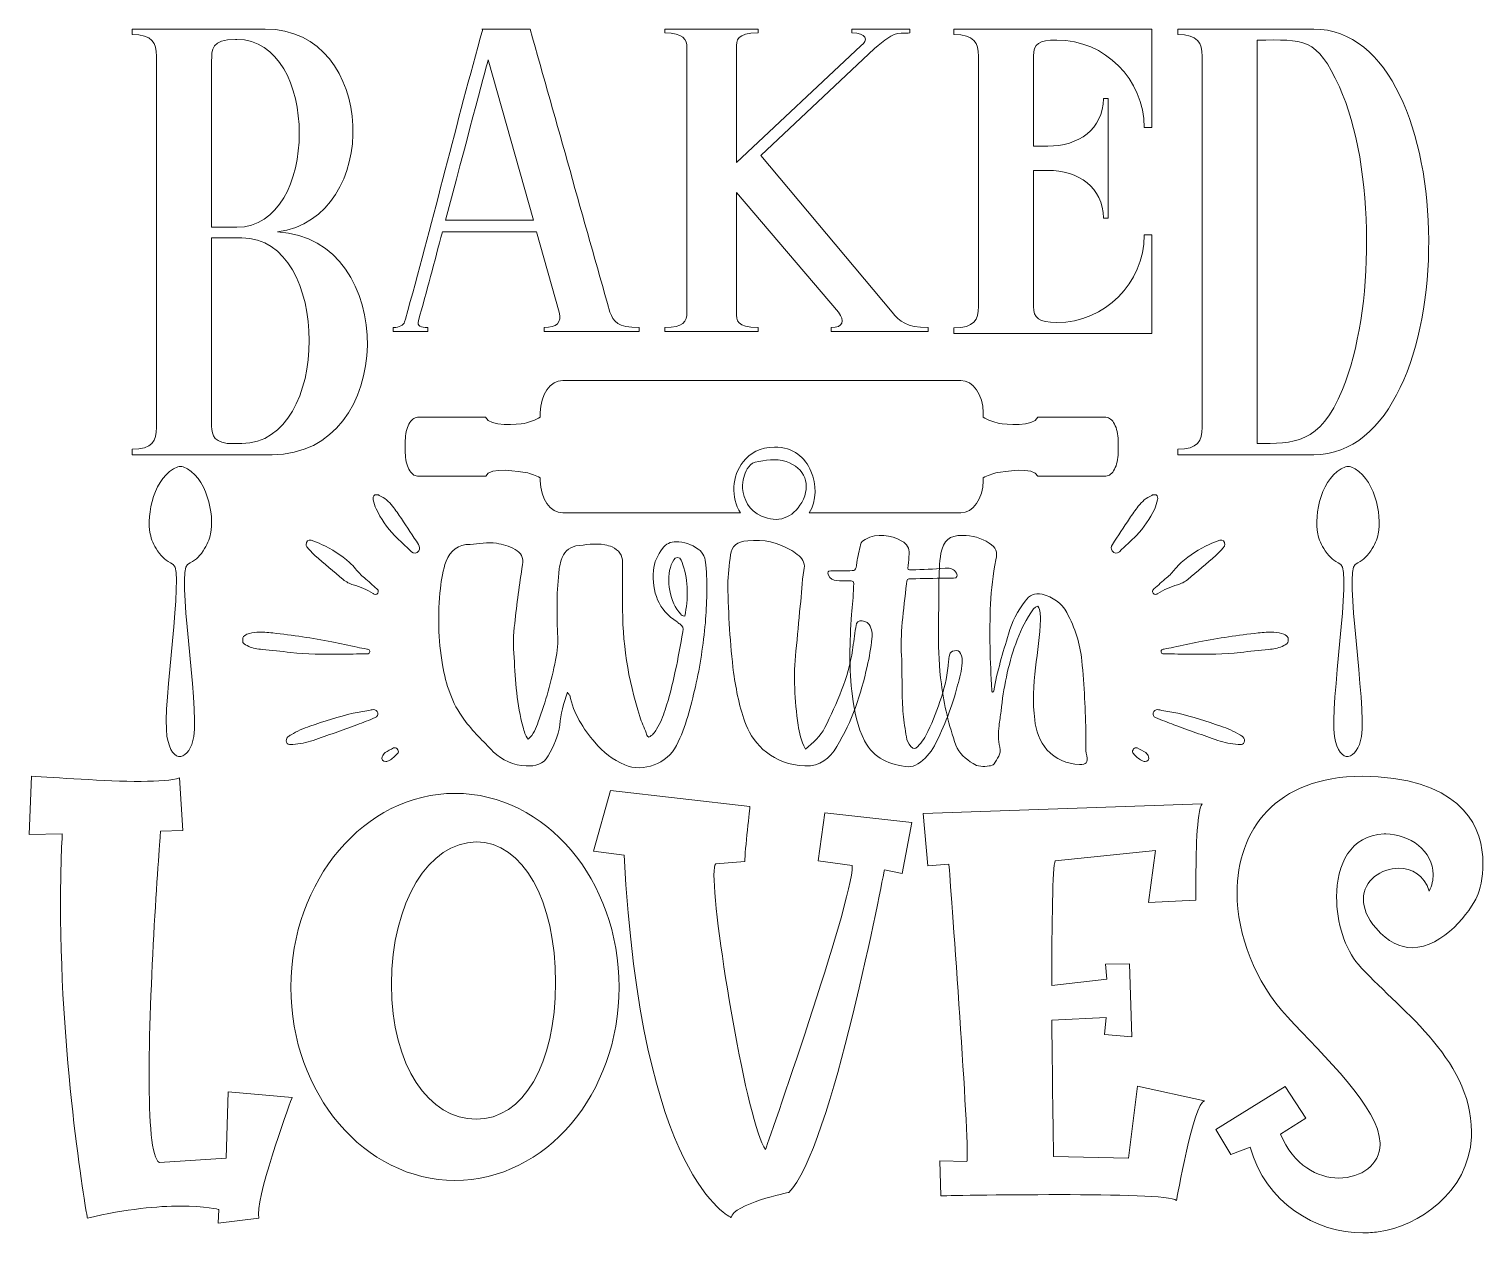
# Model space of a CAD drawing. Header units: inches. Extents: x 94 to 986, y -909 to -171.
import ezdxf

# ---------------------------------------------------------------- set-up
doc = ezdxf.new("R2010")
doc.units = ezdxf.units.IN
doc.header["$MEASUREMENT"] = 0
doc.layers.add('Layer 1', color=7, linetype='Continuous')

# ---------------------------------------------------------------- blocks, each defined once
blk = doc.blocks.new('block 3')
at = {"layer": 'Layer 1', "lineweight": 0}
for points, knots in [([(531.76, -452.51), (531.76, -447.37), (532.72, -443.84), (534.65, -440.63), (535.93, -438.7), (537.22, -437.1), (539.46, -436.46), (545.56, -435.49), (551.99, -433.89), (558.41, -436.13), (569.97, -439.99), (574.15, -450.26), (568.04, -461.18), (562.58, -470.82), (553.27, -474.03), (543.32, -469.53), (535.61, -466), (532.4, -459.26), (531.76, -452.51)], [0, 0, 0, 0, 1, 1, 1, 2, 2, 2, 3, 3, 3, 4, 4, 4, 5, 5, 5, 6, 6, 6, 6]), ([(630.24, -590.92), (630.74, -595.65), (631.49, -600.38), (632.23, -604.86), (632.48, -607.1), (633.48, -609.09), (634.97, -610.83), (636.71, -612.58), (637.46, -612.58), (639.2, -610.83), (641.69, -608.09), (643.93, -605.11), (645.43, -601.62), (651.65, -587.93), (656.88, -573.74), (658.12, -558.55), (658.12, -557.31), (658.37, -556.06), (658.62, -554.82), (658.87, -553.08), (659.86, -552.33), (661.61, -552.08), (663.35, -551.83), (664.6, -551.83), (665.34, -553.82), (666.34, -555.82), (666.59, -557.56), (666.34, -559.55), (666.09, -564.28), (664.85, -568.76), (663.6, -573.24), (660.36, -586.19), (655.38, -598.39), (649.41, -610.33), (646.92, -615.07), (643.43, -618.55), (639.2, -621.54), (637.46, -622.78), (635.47, -623.28), (633.48, -623.28), (622.03, -622.28), (612.32, -618.3), (606.59, -607.35), (602.11, -598.63), (600.37, -589.42), (599.12, -579.96), (596.88, -563.28), (597.38, -546.6), (598.63, -529.92), (599.12, -524.2), (599.62, -518.72), (599.87, -513), (600.12, -509.26), (599.87, -509.26), (596.38, -509.26), (594.14, -509.26), (591.65, -509.26), (589.41, -509.01), (587.17, -509.01), (585.43, -507.77), (584.43, -505.78), (583.69, -504.03), (583.94, -503.04), (585.93, -503.04), (589.16, -503.04), (592.4, -503.04), (595.64, -503.04), (601.36, -503.04), (601.11, -503.29), (601.86, -498.06), (602.36, -494.32), (603.35, -490.59), (604.1, -487.11), (604.6, -485.36), (605.35, -484.62), (606.84, -483.87), (614.81, -479.64), (622.27, -481.13), (629.49, -484.87), (632.48, -486.61), (634.22, -489.1), (633.97, -492.83), (633.73, -495.07), (633.48, -497.56), (633.23, -499.8), (632.98, -502.54), (632.98, -502.54), (635.47, -502.54), (642.19, -502.29), (648.91, -502.04), (655.88, -501.54), (659.62, -501.29), (661.61, -502.04), (662.85, -504.53), (663.85, -506.27), (663.35, -507.52), (661.11, -507.52), (659.62, -507.77), (657.88, -507.52), (656.13, -507.52), (649.41, -507.77), (642.44, -507.77), (635.47, -508.02), (632.48, -508.02), (632.48, -508.26), (632.23, -511), (630.49, -527.19), (628.25, -543.12), (629.24, -554.82), (629.74, -570), (629.24, -580.46), (630.24, -590.92)], [0, 0, 0, 0, 1, 1, 1, 2, 2, 2, 3, 3, 3, 4, 4, 4, 5, 5, 5, 6, 6, 6, 7, 7, 7, 8, 8, 8, 9, 9, 9, 10, 10, 10, 11, 11, 11, 12, 12, 12, 13, 13, 13, 14, 14, 14, 15, 15, 15, 16, 16, 16, 17, 17, 17, 18, 18, 18, 19, 19, 19, 20, 20, 20, 21, 21, 21, 22, 22, 22, 23, 23, 23, 24, 24, 24, 25, 25, 25, 26, 26, 26, 27, 27, 27, 28, 28, 28, 29, 29, 29, 30, 30, 30, 31, 31, 31, 32, 32, 32, 33, 33, 33, 34, 34, 34, 35, 35, 35, 36, 36, 36, 37, 37, 37, 37]), ([(419.68, -597.66), (418.72, -604.41), (415.83, -610.51), (412.62, -616.61), (409.73, -621.75), (404.59, -623.03), (399.13, -622.71), (391.43, -622.39), (384.36, -619.5), (378.9, -614.04), (372.8, -607.62), (366.38, -601.51), (360.92, -594.13), (353.53, -584.17), (350, -572.93), (347.75, -560.73), (345.18, -545.32), (344.86, -529.58), (346.47, -513.85), (347.11, -508.39), (348.07, -502.61), (350, -497.15), (352.57, -490.73), (357.39, -486.87), (364.77, -486.87), (369.91, -486.55), (375.37, -485.27), (380.83, -486.23), (384.68, -486.87), (388.54, -487.84), (392.39, -490.08), (395.92, -492.01), (397.53, -494.9), (396.89, -499.4), (394.96, -511.28), (393.35, -523.48), (392.07, -535.36), (391.1, -542.11), (391.1, -549.17), (391.75, -556.24), (392.39, -570.69), (393.35, -585.14), (397.21, -598.95), (397.85, -601.51), (398.49, -604.08), (400.42, -606.33), (403.63, -603.44), (405.23, -599.59), (406.52, -595.74), (411.01, -583.21), (414.55, -570.69), (417.12, -557.84), (418.4, -552.38), (418.72, -546.92), (418.4, -541.46), (417.76, -528.3), (417.76, -515.13), (419.36, -501.97), (419.68, -500.04), (420.01, -498.43), (420.65, -496.51), (421.93, -492.01), (424.82, -488.8), (429.64, -487.84), (435.42, -487.19), (441.2, -485.91), (447.3, -487.19), (448.91, -487.51), (450.51, -487.84), (451.8, -488.48), (455.97, -490.41), (458.22, -493.3), (458.22, -498.11), (457.9, -506.14), (458.22, -514.49), (458.22, -522.52), (457.9, -546.6), (461.43, -569.72), (468.82, -592.52), (469.78, -596.06), (471.39, -599.27), (472.67, -602.48), (472.99, -603.44), (472.99, -604.41), (474.28, -605.05), (476.52, -604.08), (477.81, -602.16), (479.09, -600.23), (481.34, -596.38), (482.95, -592.52), (484.23, -588.35), (489.37, -572.93), (492.26, -556.56), (495.15, -540.5), (495.79, -538.25), (495.15, -536.65), (493.22, -535.68), (492.58, -535.36), (491.94, -534.72), (491.62, -534.4), (480.06, -527.01), (476.2, -516.1), (477.17, -502.93), (477.49, -497.79), (479.74, -493.3), (482.63, -489.44), (484.55, -486.55), (487.76, -485.27), (490.97, -485.27), (495.79, -485.27), (500.61, -486.87), (504.46, -489.76), (508, -492.01), (508.96, -495.54), (509.28, -499.4), (510.24, -511.28), (509.92, -523.16), (508.96, -535.04), (507.67, -548.21), (505.75, -561.37), (502.86, -574.22), (499.97, -586.42), (497.08, -598.63), (491.3, -610.18), (485.52, -621.42), (471.07, -626.88), (459.51, -622.07), (452.44, -618.86), (446.02, -614.36), (441.2, -608.26), (434.14, -599.91), (428.03, -590.6), (425.79, -579.36), (425.47, -579.04), (425.14, -578.72), (424.5, -577.43), (421.93, -584.5), (420.33, -590.92), (419.68, -597.66)], [0, 0, 0, 0, 1, 1, 1, 2, 2, 2, 3, 3, 3, 4, 4, 4, 5, 5, 5, 6, 6, 6, 7, 7, 7, 8, 8, 8, 9, 9, 9, 10, 10, 10, 11, 11, 11, 12, 12, 12, 13, 13, 13, 14, 14, 14, 15, 15, 15, 16, 16, 16, 17, 17, 17, 18, 18, 18, 19, 19, 19, 20, 20, 20, 21, 21, 21, 22, 22, 22, 23, 23, 23, 24, 24, 24, 25, 25, 25, 26, 26, 26, 27, 27, 27, 28, 28, 28, 29, 29, 29, 30, 30, 30, 31, 31, 31, 32, 32, 32, 33, 33, 33, 34, 34, 34, 35, 35, 35, 36, 36, 36, 37, 37, 37, 38, 38, 38, 39, 39, 39, 40, 40, 40, 41, 41, 41, 42, 42, 42, 43, 43, 43, 44, 44, 44, 45, 45, 45, 46, 46, 46, 46]), ([(611.07, -544.68), (610.43, -550.46), (609.47, -555.92), (608.18, -561.69), (604.33, -578.72), (598.87, -595.41), (589.56, -610.83), (585.06, -618.21), (579.6, -623.03), (569.97, -622.71), (550.7, -622.07), (538.5, -609.54), (534, -597.66), (529.83, -587.39), (527.9, -576.47), (526.3, -565.55), (524.05, -547.89), (523.09, -529.9), (522.76, -511.92), (522.76, -505.5), (523.73, -499.4), (524.37, -493.3), (525.01, -487.84), (528.22, -485.27), (534.97, -484.63), (544.6, -483.66), (553.59, -485.59), (561.94, -490.73), (563.55, -491.69), (564.83, -492.65), (566.44, -493.94), (569.01, -496.19), (570.29, -499.07), (569.33, -502.93), (567.72, -509.99), (568.36, -517.38), (567.08, -524.77), (566.12, -534.08), (565.47, -543.07), (564.51, -552.38), (562.58, -567.48), (563.87, -582.57), (565.79, -597.66), (566.44, -602.48), (567.72, -607.3), (570.29, -612.43), (575.11, -608.58), (579.6, -604.41), (582.17, -599.27), (589.56, -584.17), (596.62, -568.76), (599.19, -551.74), (599.83, -547.25), (600.48, -542.43), (601.12, -537.93), (601.44, -536.33), (601.44, -534.08), (603.69, -533.76), (605.62, -533.76), (607.86, -534.08), (609.47, -536.01), (611.07, -538.89), (611.72, -541.79), (611.07, -544.68)], [0, 0, 0, 0, 1, 1, 1, 2, 2, 2, 3, 3, 3, 4, 4, 4, 5, 5, 5, 6, 6, 6, 7, 7, 7, 8, 8, 8, 9, 9, 9, 10, 10, 10, 11, 11, 11, 12, 12, 12, 13, 13, 13, 14, 14, 14, 15, 15, 15, 16, 16, 16, 17, 17, 17, 18, 18, 18, 19, 19, 19, 20, 20, 20, 21, 21, 21, 21]), ([(685.76, -576.73), (687.75, -564.78), (691.49, -553.33), (694.72, -541.87), (696.96, -534.4), (700.45, -527.68), (704.93, -521.71), (707.67, -517.97), (710.9, -516.48), (715.38, -517.48), (722.11, -519.22), (727.33, -522.71), (730.57, -528.68), (735.55, -538.14), (738.79, -547.85), (739.78, -558.3), (741.28, -573.49), (742.02, -588.93), (742.27, -604.11), (742.27, -608.34), (741.77, -612.33), (742.77, -616.56), (743.76, -620.54), (742.52, -622.04), (738.29, -621.79), (730.57, -621.54), (723.85, -618.8), (718.37, -612.82), (713.89, -607.6), (711.65, -601.12), (710.9, -594.4), (709.41, -583.7), (710.16, -573.24), (711.4, -562.54), (712.4, -552.58), (714.39, -542.87), (714.39, -532.91), (714.39, -530.17), (714.39, -527.43), (712.89, -524.7), (710.65, -525.44), (709.41, -527.19), (708.41, -528.93), (704.68, -534.9), (701.44, -541.13), (699.2, -547.85), (694.47, -561.29), (691.73, -574.98), (690.24, -589.17), (689.74, -592.16), (689.49, -595.15), (689, -598.14), (688.5, -602.62), (688.5, -606.85), (689.49, -611.33), (690.49, -615.56), (687.75, -618.3), (686.01, -621.54), (685.51, -622.28), (684.02, -622.53), (683.02, -622.78), (679.54, -623.28), (675.8, -623.28), (673.06, -621.29), (668.58, -618.55), (664.35, -615.07), (662.61, -610.09), (658.13, -597.89), (655.39, -585.44), (653.64, -572.5), (650.91, -552.08), (652.15, -531.42), (652.15, -510.75), (652.15, -504.53), (652.4, -498.31), (653.4, -492.33), (654.89, -484.37), (658.62, -481.38), (666.59, -481.38), (672.57, -481.38), (678.04, -482.87), (683.02, -486.11), (687.25, -488.85), (688.25, -491.34), (687, -496.32), (685.26, -505.28), (684.26, -514.49), (683.77, -523.45), (683.02, -541.13), (683.52, -558.55), (684.51, -576.23), (684.51, -576.73), (684.51, -577.22), (685.01, -577.47), (685.76, -577.47), (685.76, -577.22), (685.76, -576.73)], [0, 0, 0, 0, 1, 1, 1, 2, 2, 2, 3, 3, 3, 4, 4, 4, 5, 5, 5, 6, 6, 6, 7, 7, 7, 8, 8, 8, 9, 9, 9, 10, 10, 10, 11, 11, 11, 12, 12, 12, 13, 13, 13, 14, 14, 14, 15, 15, 15, 16, 16, 16, 17, 17, 17, 18, 18, 18, 19, 19, 19, 20, 20, 20, 21, 21, 21, 22, 22, 22, 23, 23, 23, 24, 24, 24, 25, 25, 25, 26, 26, 26, 27, 27, 27, 28, 28, 28, 29, 29, 29, 30, 30, 30, 31, 31, 31, 32, 32, 32, 32]), ([(495.15, -499.4), (494.51, -497.79), (494.19, -494.9), (491.94, -494.9), (489.69, -494.9), (489.05, -497.47), (488.09, -499.4), (484.55, -508.07), (487.12, -522.84), (493.87, -529.58), (494.19, -530.22), (494.83, -530.87), (496.43, -530.87), (498.36, -520.27), (498.68, -509.67), (495.15, -499.4)], [0, 0, 0, 0, 1, 1, 1, 2, 2, 2, 3, 3, 3, 4, 4, 4, 5, 5, 5, 5])]:
    blk.add_open_spline(points, degree=3, knots=knots, dxfattribs=at)
blk = doc.blocks.new('block 5')
at = {"layer": 'Layer 1', "lineweight": 0}
for points, knots in [([(243.42, -431.88), (243.42, -431.88), (157.47, -431.88), (157.47, -431.88), (157.47, -431.88), (157.47, -428.52), (157.47, -428.52), (169.92, -428.52), (172.45, -423.42), (172.45, -415.25), (172.45, -415.25), (172.45, -187.52), (172.45, -187.52), (172.45, -179.35), (169.92, -174.25), (157.47, -174.25), (157.47, -174.25), (157.47, -170.9), (157.47, -170.9), (157.47, -170.9), (239.03, -170.9), (239.03, -170.9), (308.27, -170.9), (310.77, -286.85), (246.55, -295.26), (321.17, -298.88), (320.13, -431.87), (243.42, -431.88)], [0, 0, 0, 0, 1, 1, 1, 2, 2, 2, 3, 3, 3, 4, 4, 4, 5, 5, 5, 6, 6, 6, 7, 7, 7, 8, 8, 8, 9, 9, 9, 9]), ([(206.26, -292.4), (206.26, -292.4), (221.74, -292.4), (221.74, -292.4), (272.74, -292.4), (272.74, -177.22), (221.74, -177.22), (221.74, -177.22), (220.92, -177.22), (220.92, -177.22), (206.06, -177.22), (206.26, -183.41), (206.26, -190.48), (206.26, -190.48), (206.26, -292.4), (206.26, -292.4)], [0, 0, 0, 0, 1, 1, 1, 2, 2, 2, 3, 3, 3, 4, 4, 4, 5, 5, 5, 5]), ([(224.71, -298.85), (224.71, -298.85), (206.26, -298.85), (206.26, -298.85), (206.26, -298.85), (206.26, -412.03), (206.26, -412.03), (206.26, -418.16), (206.11, -423.62), (215.74, -424.97), (215.74, -424.97), (224.7, -424.97), (224.7, -424.97), (279.91, -424.97), (279.91, -298.85), (224.71, -298.85)], [0, 0, 0, 0, 1, 1, 1, 2, 2, 2, 3, 3, 3, 4, 4, 4, 5, 5, 5, 5])]:
    blk.add_open_spline(points, degree=3, knots=knots, dxfattribs=at)
blk = doc.blocks.new('block 6')
at = {"layer": 'Layer 1', "lineweight": 0}
for points, knots in [([(419.4, -344.5), (419.4, -344.5), (405.52, -295.23), (405.52, -295.23), (405.52, -295.23), (347.73, -295.23), (347.73, -295.23), (342.9, -313.45), (338.1, -331.61), (333.03, -349.77), (331.96, -352.96), (334.6, -353.92), (338.72, -353.92), (338.72, -353.92), (338.72, -356.31), (338.72, -356.31), (338.72, -356.31), (317.64, -356.31), (317.64, -356.31), (317.64, -356.31), (317.64, -353.92), (317.64, -353.92), (317.64, -353.92), (317.95, -353.92), (317.95, -353.92), (317.95, -353.92), (318.17, -353.91), (318.17, -353.91), (318.17, -353.91), (318.17, -353.91), (318.17, -353.91), (321.13, -353.78), (323.79, -352.52), (324.6, -350.38), (324.6, -350.38), (325.04, -348.82), (325.04, -348.82), (325.04, -348.82), (325.05, -348.8), (325.05, -348.8), (325.05, -348.8), (325.05, -348.75), (325.05, -348.75), (325.05, -348.75), (325.06, -348.75), (325.06, -348.75), (341.07, -291.46), (355.08, -233.81), (370.94, -176.5), (370.94, -176.5), (372.5, -170.87), (372.5, -170.87), (367.21, -170.87), (396.68, -170.89), (401.52, -170.89), (417.82, -228.76), (434.12, -286.63), (450.42, -344.5), (452.79, -350.35), (454.79, -353.92), (468.42, -353.92), (468.42, -353.92), (468.42, -356.31), (468.42, -356.31), (468.42, -356.31), (410.2, -356.31), (410.2, -356.31), (410.2, -356.31), (410.2, -353.92), (410.2, -353.92), (417.89, -353.92), (420.95, -350.85), (419.4, -344.5)], [0, 0, 0, 0, 1, 1, 1, 2, 2, 2, 3, 3, 3, 4, 4, 4, 5, 5, 5, 6, 6, 6, 7, 7, 7, 8, 8, 8, 9, 9, 9, 10, 10, 10, 11, 11, 11, 12, 12, 12, 13, 13, 13, 14, 14, 14, 15, 15, 15, 16, 16, 16, 17, 17, 17, 18, 18, 18, 19, 19, 19, 20, 20, 20, 21, 21, 21, 22, 22, 22, 23, 23, 23, 24, 24, 24, 24]), ([(403.49, -288.01), (403.49, -288.01), (375.82, -189.81), (375.82, -189.81), (373.95, -196.47), (361.47, -243.48), (349.65, -288.01), (349.65, -288.01), (403.49, -288.01), (403.49, -288.01)], [0, 0, 0, 0, 1, 1, 1, 2, 2, 2, 3, 3, 3, 3])]:
    blk.add_open_spline(points, degree=3, knots=knots, dxfattribs=at)
blk = doc.blocks.new('block 7')
at = {"layer": 'Layer 1', "lineweight": 0}
blk.add_open_spline([(497.68, -182.71), (497.68, -176.9), (495.4, -173.28), (484.19, -173.28), (484.19, -173.28), (484.19, -170.9), (484.19, -170.9), (484.19, -170.9), (541.3, -170.9), (541.3, -170.9), (541.3, -170.9), (541.3, -173.28), (541.3, -173.28), (527.93, -173.28), (528.11, -177.68), (528.11, -182.71), (528.11, -182.71), (528.11, -252.73), (528.11, -252.73), (528.11, -252.73), (604.31, -181.24), (604.31, -181.24), (609.06, -177.49), (607.83, -173.28), (598.83, -173.28), (598.83, -173.28), (598.83, -170.9), (598.83, -170.9), (598.83, -170.9), (634.28, -170.9), (634.28, -170.9), (634.28, -170.9), (634.28, -173.28), (634.28, -173.28), (633.8, -173.28), (629.43, -173.29), (628.97, -173.31), (622.94, -173.55), (618.71, -178.04), (612.67, -182.71), (612.67, -182.71), (542.93, -248.44), (542.93, -248.44), (542.93, -248.44), (623.41, -344.5), (623.41, -344.5), (628.01, -350.12), (632.15, -353.92), (645.52, -353.92), (645.52, -353.92), (645.52, -356.31), (645.52, -356.31), (645.52, -356.31), (586.09, -356.31), (586.09, -356.31), (586.09, -356.31), (586.09, -353.92), (586.09, -353.92), (593.64, -353.92), (594.55, -349.83), (590.65, -344.5), (590.65, -344.5), (528.11, -271.07), (528.11, -271.07), (528.11, -271.07), (528.11, -344.5), (528.11, -344.5), (528.11, -349.53), (527.93, -353.93), (541.3, -353.93), (541.3, -353.93), (541.3, -356.31), (541.3, -356.31), (541.3, -356.31), (484.19, -356.31), (484.19, -356.31), (484.19, -356.31), (484.19, -353.93), (484.19, -353.93), (495.4, -353.93), (497.68, -350.3), (497.68, -344.5), (497.68, -344.5), (497.68, -182.71), (497.68, -182.71)], degree=3, knots=[0, 0, 0, 0, 1, 1, 1, 2, 2, 2, 3, 3, 3, 4, 4, 4, 5, 5, 5, 6, 6, 6, 7, 7, 7, 8, 8, 8, 9, 9, 9, 10, 10, 10, 11, 11, 11, 12, 12, 12, 13, 13, 13, 14, 14, 14, 15, 15, 15, 16, 16, 16, 17, 17, 17, 18, 18, 18, 19, 19, 19, 20, 20, 20, 21, 21, 21, 22, 22, 22, 23, 23, 23, 24, 24, 24, 25, 25, 25, 26, 26, 26, 27, 27, 27, 28, 28, 28, 28], dxfattribs=at)
blk = doc.blocks.new('block 8')
at = {"layer": 'Layer 1', "lineweight": 0}
blk.add_open_spline([(782.65, -170.9), (782.65, -170.9), (782.65, -231.29), (782.65, -231.29), (782.65, -231.29), (778, -231.29), (778, -231.29), (778, -231.29), (778, -231.16), (778, -231.16), (778, -201.71), (753.9, -177.61), (724.45, -177.61), (713.24, -177.61), (710.17, -179.91), (710.17, -187.52), (710.17, -187.52), (710.17, -242.67), (710.17, -242.67), (710.17, -242.67), (718.89, -242.67), (718.89, -242.67), (737.63, -242.67), (752.96, -232.3), (752.96, -213.56), (752.96, -213.56), (752.96, -213.48), (752.96, -213.48), (752.96, -213.48), (755.91, -213.48), (755.91, -213.48), (755.91, -213.48), (755.91, -286.77), (755.91, -286.77), (755.91, -286.77), (752.96, -286.77), (752.96, -286.77), (752.96, -286.77), (752.96, -286.69), (752.96, -286.69), (752.96, -267.95), (737.62, -257.58), (718.89, -257.58), (718.89, -257.58), (710.17, -257.58), (710.17, -257.58), (710.17, -257.58), (710.17, -340.92), (710.17, -340.92), (710.17, -348.09), (713.24, -350.83), (724.45, -350.83), (753.9, -350.83), (778, -326.73), (778, -297.28), (778, -297.28), (778, -297.14), (778, -297.14), (778, -297.14), (782.65, -297.14), (782.65, -297.14), (782.65, -297.14), (782.65, -357.54), (782.65, -357.54), (782.65, -357.54), (661.38, -357.54), (661.38, -357.54), (661.38, -357.54), (661.38, -354.18), (661.38, -354.18), (673.83, -354.18), (676.36, -349.08), (676.36, -340.92), (676.36, -340.92), (676.36, -187.51), (676.36, -187.51), (676.36, -179.35), (673.83, -174.25), (661.38, -174.25), (661.38, -174.25), (661.38, -170.9), (661.38, -170.9), (661.38, -170.9), (782.65, -170.9), (782.65, -170.9)], degree=3, knots=[0, 0, 0, 0, 1, 1, 1, 2, 2, 2, 3, 3, 3, 4, 4, 4, 5, 5, 5, 6, 6, 6, 7, 7, 7, 8, 8, 8, 9, 9, 9, 10, 10, 10, 11, 11, 11, 12, 12, 12, 13, 13, 13, 14, 14, 14, 15, 15, 15, 16, 16, 16, 17, 17, 17, 18, 18, 18, 19, 19, 19, 20, 20, 20, 21, 21, 21, 22, 22, 22, 23, 23, 23, 24, 24, 24, 25, 25, 25, 26, 26, 26, 27, 27, 27, 28, 28, 28, 28], dxfattribs=at)
blk = doc.blocks.new('block 9')
at = {"layer": 'Layer 1', "lineweight": 0}
for points, knots in [([(952.44, -300.33), (952.69, -365.92), (929.18, -431.88), (881.91, -431.88), (881.91, -431.88), (798.52, -431.88), (798.52, -431.88), (798.52, -431.88), (798.52, -428.52), (798.52, -428.52), (810.97, -428.52), (813.5, -423.42), (813.5, -415.25), (813.5, -415.25), (813.5, -187.52), (813.5, -187.52), (813.5, -179.35), (810.97, -174.25), (798.52, -174.25), (798.52, -174.25), (798.52, -170.9), (798.52, -170.9), (798.52, -170.9), (881.91, -170.9), (881.91, -170.9), (928.68, -170.9), (952.18, -235.44), (952.44, -300.33)], [0, 0, 0, 0, 1, 1, 1, 2, 2, 2, 3, 3, 3, 4, 4, 4, 5, 5, 5, 6, 6, 6, 7, 7, 7, 8, 8, 8, 9, 9, 9, 9]), ([(914.36, -300.33), (914.26, -265.33), (908.68, -230.45), (897.65, -206.27), (883.63, -175.57), (876.24, -177.6), (847.31, -177.6), (847.31, -177.6), (847.31, -425.08), (847.31, -425.08), (869.3, -425.08), (885.84, -425.65), (899.59, -391.94), (909.54, -367.55), (914.46, -333.89), (914.36, -300.33)], [0, 0, 0, 0, 1, 1, 1, 2, 2, 2, 3, 3, 3, 4, 4, 4, 5, 5, 5, 5])]:
    blk.add_open_spline(points, degree=3, knots=knots, dxfattribs=at)
blk = doc.blocks.new('block 4')
at = {"layer": 'Layer 1'}
for name in ['block 5', 'block 6', 'block 7', 'block 8', 'block 9']:
    blk.add_blockref(name, (0, 0), dxfattribs=at)
blk = doc.blocks.new('block 10')
at = {"layer": 'Layer 1', "lineweight": 0}
for points, knots in [([(210.7, -894.75), (210.7, -894.75), (202.64, -892.65), (186.87, -892.65), (173.55, -892.65), (154.27, -894.4), (130.08, -900.01), (130.08, -900.01), (113.61, -808.88), (113.61, -707.23), (113.61, -693.21), (113.96, -678.84), (114.66, -664.47), (114.66, -664.47), (94.33, -664.82), (94.33, -664.82), (94.33, -664.82), (95.73, -629.07), (95.73, -629.07), (109.76, -629.77), (140.6, -632.22), (163.03, -632.22), (173.55, -632.22), (182.31, -631.52), (186.52, -630.12), (186.52, -630.12), (188.62, -662.37), (188.62, -662.37), (188.62, -662.37), (174.95, -662.72), (174.95, -662.72), (174.95, -662.72), (167.94, -751.75), (167.94, -812.04), (167.94, -841.13), (169.34, -863.21), (174.25, -866.01), (174.25, -866.01), (215.26, -863.21), (215.26, -863.21), (215.26, -863.21), (216.31, -822.55), (216.31, -822.55), (216.31, -822.55), (255.57, -826.06), (255.57, -826.06), (255.57, -826.06), (234.89, -881.79), (234.89, -897.56), (234.89, -897.56), (235.24, -900.01), (235.24, -900.01), (235.24, -900.01), (210.35, -903.17), (210.35, -903.17), (210.35, -903.17), (210.7, -894.75), (210.7, -894.75)], [0, 0, 0, 0, 1, 1, 1, 2, 2, 2, 3, 3, 3, 4, 4, 4, 5, 5, 5, 6, 6, 6, 7, 7, 7, 8, 8, 8, 9, 9, 9, 10, 10, 10, 11, 11, 11, 12, 12, 12, 13, 13, 13, 14, 14, 14, 15, 15, 15, 16, 16, 16, 17, 17, 17, 18, 18, 18, 19, 19, 19, 19]), ([(843.01, -856.55), (843.01, -856.55), (831.09, -861.11), (831.09, -861.11), (831.09, -861.11), (821.98, -845.69), (821.98, -845.69), (821.98, -845.69), (864.39, -819.4), (864.39, -819.4), (864.39, -819.4), (877.01, -838.67), (877.01, -838.67), (877.01, -838.67), (861.59, -848.49), (861.59, -848.49), (869.65, -867.77), (884.37, -875.48), (897.34, -875.48), (911.01, -875.48), (922.58, -867.07), (922.58, -854.8), (922.58, -854.8), (922.58, -854.1), (922.58, -854.1), (922.22, -832.36), (888.23, -800.82), (865.79, -776.63), (845.81, -754.9), (834.95, -726.51), (834.95, -700.57), (834.95, -662.37), (858.43, -629.07), (911.71, -629.07), (911.71, -629.07), (921.52, -629.42), (921.52, -629.42), (974.8, -633.28), (985.67, -661.67), (985.67, -682.35), (985.67, -691.46), (983.91, -699.17), (982.16, -702.68), (978.31, -711.44), (961.48, -734.22), (942.2, -734.22), (935.19, -734.22), (927.48, -730.72), (920.12, -722.31), (914.51, -716), (912.41, -709.69), (912.41, -704.43), (912.41, -692.86), (923.28, -685.5), (934.14, -685.5), (941.85, -685.5), (949.92, -689.71), (952.72, -699.52), (954.47, -696.02), (955.17, -692.51), (955.17, -689.36), (955.17, -674.99), (940.8, -664.47), (926.08, -664.47), (926.08, -664.47), (925.03, -664.47), (925.03, -664.47), (904.35, -665.17), (895.94, -683.4), (895.94, -703.03), (895.94, -718.8), (901.19, -735.27), (909.26, -744.39), (932.39, -770.68), (978.66, -801.52), (978.66, -847.09), (978.66, -847.09), (978.66, -850.24), (978.66, -850.24), (976.9, -884.59), (946.06, -904.92), (921.52, -908.43), (918.37, -908.78), (915.22, -909.13), (912.06, -909.13), (883.32, -909.13), (852.12, -890.55), (843.01, -856.55)], [0, 0, 0, 0, 1, 1, 1, 2, 2, 2, 3, 3, 3, 4, 4, 4, 5, 5, 5, 6, 6, 6, 7, 7, 7, 8, 8, 8, 9, 9, 9, 10, 10, 10, 11, 11, 11, 12, 12, 12, 13, 13, 13, 14, 14, 14, 15, 15, 15, 16, 16, 16, 17, 17, 17, 18, 18, 18, 19, 19, 19, 20, 20, 20, 21, 21, 21, 22, 22, 22, 23, 23, 23, 24, 24, 24, 25, 25, 25, 26, 26, 26, 27, 27, 27, 28, 28, 28, 29, 29, 29, 29]), ([(254.86, -758.41), (254.86, -692.86), (300.07, -639.59), (355.45, -639.59), (411.18, -639.59), (456.05, -692.86), (456.05, -758.41), (456.05, -823.95), (411.18, -876.88), (355.45, -876.88), (300.07, -876.88), (254.86, -823.95), (254.86, -758.41)], [0, 0, 0, 0, 1, 1, 1, 2, 2, 2, 3, 3, 3, 4, 4, 4, 4]), ([(459.21, -677.44), (459.21, -677.44), (440.28, -674.99), (440.28, -674.99), (440.28, -674.99), (450.79, -637.83), (450.79, -637.83), (450.79, -637.83), (536.32, -647.65), (536.32, -647.65), (536.32, -647.65), (533.16, -674.99), (533.16, -681.3), (533.16, -681.3), (515.29, -682.7), (515.29, -682.7), (514.59, -683.4), (514.24, -685.85), (514.24, -689.71), (514.24, -720.55), (534.92, -843.23), (545.78, -857.95), (545.78, -857.95), (599.06, -706.88), (599.06, -684.1), (599.06, -684.1), (599.06, -683.75), (599.06, -683.75), (599.06, -683.75), (578.03, -680.95), (578.03, -680.95), (578.03, -680.95), (582.24, -651.5), (582.24, -651.5), (582.24, -651.5), (635.51, -657.46), (635.51, -657.46), (635.51, -657.46), (629.55, -688.66), (629.55, -688.66), (629.55, -688.66), (618.69, -686.55), (618.69, -686.55), (618.69, -686.55), (586.09, -859.35), (560.15, -884.24), (560.15, -884.24), (525.8, -891.6), (524.75, -899.66), (524.75, -899.66), (469.37, -876.53), (459.21, -677.44)], [0, 0, 0, 0, 1, 1, 1, 2, 2, 2, 3, 3, 3, 4, 4, 4, 5, 5, 5, 6, 6, 6, 7, 7, 7, 8, 8, 8, 9, 9, 9, 10, 10, 10, 11, 11, 11, 12, 12, 12, 13, 13, 13, 14, 14, 14, 15, 15, 15, 16, 16, 16, 17, 17, 17, 17]), ([(726.29, -885.64), (689.84, -885.64), (653.39, -886.34), (653.39, -886.34), (653.39, -886.34), (652.68, -864.96), (652.68, -864.96), (652.68, -864.96), (669.16, -865.31), (669.16, -865.31), (669.51, -864.96), (669.51, -863.21), (669.51, -860.76), (669.51, -832.01), (658.29, -683.05), (658.29, -683.05), (658.29, -683.05), (645.32, -684.1), (645.32, -684.1), (645.32, -684.1), (642.52, -651.85), (642.52, -651.85), (642.52, -651.85), (813.57, -645.9), (813.57, -645.9), (810.06, -650.8), (809.71, -677.79), (809.71, -693.56), (809.71, -693.56), (809.71, -705.13), (809.71, -705.13), (809.71, -705.13), (780.62, -706.53), (780.62, -706.53), (780.62, -706.53), (784.83, -674.64), (784.83, -674.64), (784.83, -674.64), (723.49, -680.95), (723.49, -680.95), (721.74, -684.1), (721.39, -719.15), (721.39, -757.36), (721.39, -757.36), (755.03, -753.5), (755.03, -753.5), (755.03, -753.5), (754.33, -744.39), (754.33, -744.39), (754.33, -744.39), (769.05, -744.04), (769.05, -744.04), (769.05, -744.04), (770.46, -788.9), (770.46, -788.9), (770.46, -788.9), (753.63, -787.5), (753.63, -787.5), (753.63, -787.5), (754.68, -776.98), (754.68, -776.98), (754.68, -776.98), (721.39, -778.74), (721.39, -778.74), (721.74, -821.5), (722.44, -862.16), (722.44, -862.16), (722.44, -862.16), (768.35, -863.21), (768.35, -863.21), (768.35, -863.21), (773.96, -819.05), (773.96, -819.05), (773.96, -819.05), (814.97, -828.16), (814.97, -828.16), (808.31, -829.21), (797.8, -889.15), (797.8, -889.15), (794.64, -886.34), (760.29, -885.64), (726.29, -885.64)], [0, 0, 0, 0, 1, 1, 1, 2, 2, 2, 3, 3, 3, 4, 4, 4, 5, 5, 5, 6, 6, 6, 7, 7, 7, 8, 8, 8, 9, 9, 9, 10, 10, 10, 11, 11, 11, 12, 12, 12, 13, 13, 13, 14, 14, 14, 15, 15, 15, 16, 16, 16, 17, 17, 17, 18, 18, 18, 19, 19, 19, 20, 20, 20, 21, 21, 21, 22, 22, 22, 23, 23, 23, 24, 24, 24, 25, 25, 25, 26, 26, 26, 27, 27, 27, 27]), ([(417.14, -755.6), (417.14, -705.13), (397.17, -669.38), (368.42, -669.38), (339.68, -669.38), (316.55, -706.18), (316.55, -756.66), (316.55, -807.13), (339.68, -839.38), (368.42, -839.38), (397.17, -839.38), (417.14, -806.08), (417.14, -755.6)], [0, 0, 0, 0, 1, 1, 1, 2, 2, 2, 3, 3, 3, 4, 4, 4, 4])]:
    blk.add_open_spline(points, degree=3, knots=knots, dxfattribs=at)
blk = doc.blocks.new('block 11')
at = {"layer": 'Layer 1', "lineweight": 0}
blk.add_open_spline([(759.81, -413.16), (758.46, -410.57), (756.58, -408.96), (754.52, -408.96), (754.52, -408.96), (712.75, -408.96), (712.75, -408.96), (710.47, -414.84), (692.62, -413.38), (689.08, -412.65), (685.55, -411.92), (682.17, -410.64), (679.27, -408.77), (679.27, -408.77), (679.27, -406.03), (679.27, -406.03), (679.27, -395.2), (673.06, -386.34), (665.48, -386.34), (665.48, -386.34), (421.53, -386.34), (421.53, -386.34), (413.95, -386.34), (407.74, -395.2), (407.74, -406.03), (407.74, -406.03), (407.74, -408.77), (407.74, -408.77), (404.84, -410.64), (401.46, -411.92), (397.93, -412.65), (394.39, -413.38), (376.53, -414.84), (374.26, -408.96), (374.26, -408.96), (332.48, -408.96), (332.48, -408.96), (330.42, -408.96), (328.55, -410.57), (327.19, -413.16), (325.84, -415.76), (324.99, -419.33), (324.99, -423.27), (324.99, -423.27), (324.99, -430.69), (324.99, -430.69), (324.99, -434.62), (325.84, -438.2), (327.19, -440.79), (327.19, -440.79), (327.19, -440.79), (327.19, -440.79), (327.19, -440.79), (327.2, -440.79), (327.2, -440.79), (328.55, -443.39), (330.43, -445), (332.48, -445), (332.48, -445), (374.27, -445), (374.27, -445), (376.34, -439.05), (395.98, -442.25), (398.85, -442.84), (402.03, -443.5), (405.08, -444.56), (407.74, -446.1), (407.74, -446.1), (407.74, -447.93), (407.74, -447.93), (407.74, -458.76), (413.95, -467.62), (421.53, -467.62), (421.53, -467.62), (530.41, -467.62), (530.41, -467.62), (524.53, -458.26), (525.12, -444.83), (532.19, -436.3), (536.19, -430.92), (542.56, -427.22), (551.31, -427.22), (562.93, -427.22), (570.35, -433.72), (573.59, -442.03), (577.38, -449.98), (577.08, -460.01), (572.67, -467.62), (572.67, -467.62), (665.48, -467.62), (665.48, -467.62), (673.06, -467.62), (679.27, -458.76), (679.27, -447.93), (679.27, -447.93), (679.27, -446.1), (679.27, -446.1), (681.93, -444.56), (684.98, -443.5), (688.16, -442.84), (691.03, -442.25), (710.67, -439.05), (712.74, -445), (712.74, -445), (754.52, -445), (754.52, -445), (756.58, -445), (758.46, -443.39), (759.81, -440.79), (759.81, -440.79), (759.81, -440.79), (759.81, -440.79), (761.17, -438.2), (762.01, -434.62), (762.01, -430.69), (762.01, -430.69), (762.01, -423.27), (762.01, -423.27), (762.01, -419.33), (761.17, -415.76), (759.81, -413.16)], degree=3, knots=[0, 0, 0, 0, 1, 1, 1, 2, 2, 2, 3, 3, 3, 4, 4, 4, 5, 5, 5, 6, 6, 6, 7, 7, 7, 8, 8, 8, 9, 9, 9, 10, 10, 10, 11, 11, 11, 12, 12, 12, 13, 13, 13, 14, 14, 14, 15, 15, 15, 16, 16, 16, 17, 17, 17, 18, 18, 18, 19, 19, 19, 20, 20, 20, 21, 21, 21, 22, 22, 22, 23, 23, 23, 24, 24, 24, 25, 25, 25, 26, 26, 26, 27, 27, 27, 28, 28, 28, 29, 29, 29, 30, 30, 30, 31, 31, 31, 32, 32, 32, 33, 33, 33, 34, 34, 34, 35, 35, 35, 36, 36, 36, 37, 37, 37, 38, 38, 38, 39, 39, 39, 40, 40, 40, 40], dxfattribs=at)
blk = doc.blocks.new('block 13')
at = {"layer": 'Layer 1', "lineweight": 0}
blk.add_open_spline([(866.23, -544.18), (865.67, -543.1), (864.77, -542.47), (863.66, -542.04), (861.69, -541.28), (859.66, -540.87), (857.55, -540.74), (854.3, -540.54), (851.07, -540.86), (847.85, -541.2), (835.68, -542.49), (823.6, -544.42), (811.57, -546.63), (806.38, -547.59), (801.26, -548.89), (796.09, -549.99), (794.15, -550.41), (792.19, -550.69), (790.23, -551.04), (789.87, -551.1), (789.5, -551.15), (789.16, -551.28), (788.49, -551.54), (788.24, -552.09), (788.31, -552.79), (788.38, -553.45), (788.79, -553.82), (789.41, -553.96), (789.71, -554.03), (790.03, -554.02), (790.34, -554.02), (795.83, -554.09), (801.33, -554.12), (806.82, -554.24), (816.87, -554.44), (826.9, -554.24), (836.9, -553.13), (842.72, -552.48), (848.55, -551.97), (854.38, -551.36), (857.19, -551.06), (859.96, -550.54), (862.59, -549.42), (863.93, -548.84), (865.18, -548.14), (866.14, -547.01), (866.17, -546.06), (866.2, -545.12), (866.23, -544.18)], degree=3, knots=[0, 0, 0, 0, 1, 1, 1, 2, 2, 2, 3, 3, 3, 4, 4, 4, 5, 5, 5, 6, 6, 6, 7, 7, 7, 8, 8, 8, 9, 9, 9, 10, 10, 10, 11, 11, 11, 12, 12, 12, 13, 13, 13, 14, 14, 14, 15, 15, 15, 16, 16, 16, 16], dxfattribs=at)
blk = doc.blocks.new('block 14')
at = {"layer": 'Layer 1', "lineweight": 0}
blk.add_open_spline([(783.07, -456.47), (782.92, -456.6), (782.79, -456.77), (782.62, -456.85), (779.28, -458.32), (776.58, -460.62), (774.37, -463.46), (772.48, -465.89), (770.72, -468.43), (769, -471), (765.46, -476.31), (761.99, -481.67), (758.49, -487), (757.63, -488.32), (757.58, -489.65), (758.37, -490.81), (759.48, -492.45), (761.38, -492.71), (762.82, -491.35), (766.32, -488.05), (769.9, -484.82), (773.25, -481.37), (777.87, -476.61), (781.53, -471.11), (784.42, -465.15), (785.27, -463.39), (785.63, -461.39), (786.2, -459.49), (786.55, -458.31), (786.18, -457.33), (785.27, -456.54), (784.53, -456.51), (783.8, -456.49), (783.07, -456.47)], degree=3, knots=[0, 0, 0, 0, 1, 1, 1, 2, 2, 2, 3, 3, 3, 4, 4, 4, 5, 5, 5, 6, 6, 6, 7, 7, 7, 8, 8, 8, 9, 9, 9, 10, 10, 10, 11, 11, 11, 11], dxfattribs=at)
blk = doc.blocks.new('block 15')
at = {"layer": 'Layer 1', "lineweight": 0}
blk.add_open_spline([(786.23, -588.15), (784.84, -588.1), (783.82, -588.91), (783.49, -590.21), (783.16, -591.48), (783.65, -592.52), (785.02, -593.08), (788.75, -594.59), (792.48, -596.13), (796.26, -597.51), (805.2, -600.77), (814.15, -604), (823.14, -607.12), (827.15, -608.52), (831.31, -609.35), (835.58, -609.57), (835.99, -609.59), (836.41, -609.58), (836.83, -609.6), (837.97, -609.65), (838.92, -609.35), (839.39, -608.21), (839.84, -607.12), (839.49, -605.72), (838.53, -604.93), (837.93, -604.43), (837.24, -604.03), (836.57, -603.62), (832.93, -601.41), (829.05, -599.71), (825.03, -598.35), (816.31, -595.4), (807.55, -592.57), (798.6, -590.42), (795.4, -589.65), (792.11, -589.26), (788.87, -588.68), (787.94, -588.52), (787.02, -588.31), (786.23, -588.15)], degree=3, knots=[0, 0, 0, 0, 1, 1, 1, 2, 2, 2, 3, 3, 3, 4, 4, 4, 5, 5, 5, 6, 6, 6, 7, 7, 7, 8, 8, 8, 9, 9, 9, 10, 10, 10, 11, 11, 11, 12, 12, 12, 13, 13, 13, 13], dxfattribs=at)
blk = doc.blocks.new('block 16')
at = {"layer": 'Layer 1', "lineweight": 0}
blk.add_open_spline([(827.46, -487.2), (827.5, -485), (826.05, -483.82), (824.32, -484.39), (822.14, -485.11), (819.97, -485.91), (817.89, -486.87), (811.62, -489.75), (805.92, -493.54), (800.71, -498.04), (799.37, -499.2), (798.22, -500.59), (797.07, -501.94), (795.41, -503.9), (793.68, -505.77), (791.69, -507.42), (789.08, -509.59), (786.57, -511.89), (784, -514.12), (783.41, -514.63), (783.06, -515.23), (783.15, -516.03), (783.29, -517.33), (784.47, -518.02), (785.66, -517.49), (785.9, -517.38), (786.12, -517.23), (786.34, -517.09), (790.11, -514.67), (794.18, -512.9), (798.46, -511.65), (800.76, -510.98), (802.88, -509.97), (804.69, -508.43), (810.5, -503.54), (816.3, -498.65), (822.01, -493.66), (823.7, -492.19), (825.13, -490.43), (826.61, -488.74), (827.07, -488.22), (827.3, -487.5), (827.46, -487.2)], degree=3, knots=[0, 0, 0, 0, 1, 1, 1, 2, 2, 2, 3, 3, 3, 4, 4, 4, 5, 5, 5, 6, 6, 6, 7, 7, 7, 8, 8, 8, 9, 9, 9, 10, 10, 10, 11, 11, 11, 12, 12, 12, 13, 13, 13, 14, 14, 14, 14], dxfattribs=at)
blk = doc.blocks.new('block 17')
at = {"layer": 'Layer 1', "lineweight": 0}
blk.add_open_spline([(773.22, -611.56), (772.26, -611.62), (771.57, -612.02), (771.14, -612.82), (770.7, -613.64), (770.69, -614.5), (771.34, -615.15), (772.92, -616.74), (774.41, -618.45), (776.46, -619.47), (777.09, -619.79), (777.82, -620.05), (778.53, -620.1), (780.23, -620.23), (781.41, -618.65), (780.73, -617.08), (780.33, -616.16), (779.73, -615.16), (778.93, -614.6), (777.31, -613.49), (775.5, -612.65), (773.77, -611.71), (773.59, -611.61), (773.37, -611.6), (773.22, -611.56)], degree=3, knots=[0, 0, 0, 0, 1, 1, 1, 2, 2, 2, 3, 3, 3, 4, 4, 4, 5, 5, 5, 6, 6, 6, 7, 7, 7, 8, 8, 8, 8], dxfattribs=at)
blk = doc.blocks.new('block 12')
at = {"layer": 'Layer 1'}
for name in ['block 14', 'block 16', 'block 13', 'block 15', 'block 17']:
    blk.add_blockref(name, (0, 0), dxfattribs=at)
blk = doc.blocks.new('block 19')
at = {"layer": 'Layer 1', "lineweight": 0}
blk.add_open_spline([(225.35, -544.18), (225.9, -543.1), (226.81, -542.47), (227.92, -542.04), (229.88, -541.28), (231.92, -540.87), (234.02, -540.74), (237.28, -540.54), (240.5, -540.86), (243.73, -541.2), (255.9, -542.49), (267.98, -544.42), (280.01, -546.63), (285.2, -547.59), (290.32, -548.89), (295.48, -549.99), (297.42, -550.41), (299.39, -550.69), (301.34, -551.04), (301.7, -551.1), (302.08, -551.15), (302.41, -551.28), (303.09, -551.54), (303.34, -552.09), (303.26, -552.79), (303.19, -553.45), (302.79, -553.82), (302.17, -553.96), (301.87, -554.03), (301.55, -554.02), (301.24, -554.02), (295.74, -554.09), (290.25, -554.12), (284.76, -554.24), (274.71, -554.44), (264.68, -554.24), (254.68, -553.13), (248.86, -552.48), (243.02, -551.97), (237.2, -551.36), (234.38, -551.06), (231.61, -550.54), (228.99, -549.42), (227.65, -548.84), (226.39, -548.14), (225.43, -547.01), (225.4, -546.06), (225.38, -545.12), (225.35, -544.18)], degree=3, knots=[0, 0, 0, 0, 1, 1, 1, 2, 2, 2, 3, 3, 3, 4, 4, 4, 5, 5, 5, 6, 6, 6, 7, 7, 7, 8, 8, 8, 9, 9, 9, 10, 10, 10, 11, 11, 11, 12, 12, 12, 13, 13, 13, 14, 14, 14, 15, 15, 15, 16, 16, 16, 16], dxfattribs=at)
blk = doc.blocks.new('block 20')
at = {"layer": 'Layer 1', "lineweight": 0}
blk.add_open_spline([(308.51, -456.47), (308.66, -456.6), (308.78, -456.77), (308.96, -456.85), (312.29, -458.32), (315, -460.62), (317.2, -463.46), (319.1, -465.89), (320.86, -468.43), (322.57, -471), (326.11, -476.31), (329.58, -481.67), (333.08, -487), (333.95, -488.32), (334, -489.65), (333.21, -490.81), (332.1, -492.45), (330.2, -492.71), (328.76, -491.35), (325.26, -488.05), (321.67, -484.82), (318.33, -481.37), (313.7, -476.61), (310.05, -471.11), (307.16, -465.15), (306.3, -463.39), (305.94, -461.39), (305.38, -459.49), (305.03, -458.31), (305.4, -457.33), (306.31, -456.54), (307.04, -456.51), (307.77, -456.49), (308.51, -456.47)], degree=3, knots=[0, 0, 0, 0, 1, 1, 1, 2, 2, 2, 3, 3, 3, 4, 4, 4, 5, 5, 5, 6, 6, 6, 7, 7, 7, 8, 8, 8, 9, 9, 9, 10, 10, 10, 11, 11, 11, 11], dxfattribs=at)
blk = doc.blocks.new('block 21')
at = {"layer": 'Layer 1', "lineweight": 0}
blk.add_open_spline([(305.35, -588.15), (306.74, -588.1), (307.76, -588.91), (308.09, -590.21), (308.42, -591.48), (307.92, -592.52), (306.56, -593.08), (302.83, -594.59), (299.1, -596.13), (295.32, -597.51), (286.38, -600.77), (277.42, -604), (268.44, -607.12), (264.43, -608.52), (260.26, -609.35), (256, -609.57), (255.58, -609.59), (255.16, -609.58), (254.74, -609.6), (253.61, -609.65), (252.65, -609.35), (252.18, -608.21), (251.74, -607.12), (252.08, -605.72), (253.05, -604.93), (253.65, -604.43), (254.33, -604.03), (255, -603.62), (258.64, -601.41), (262.53, -599.71), (266.55, -598.35), (275.26, -595.4), (284.03, -592.57), (292.98, -590.42), (296.18, -589.65), (299.47, -589.26), (302.71, -588.68), (303.64, -588.52), (304.56, -588.31), (305.35, -588.15)], degree=3, knots=[0, 0, 0, 0, 1, 1, 1, 2, 2, 2, 3, 3, 3, 4, 4, 4, 5, 5, 5, 6, 6, 6, 7, 7, 7, 8, 8, 8, 9, 9, 9, 10, 10, 10, 11, 11, 11, 12, 12, 12, 13, 13, 13, 13], dxfattribs=at)
blk = doc.blocks.new('block 22')
at = {"layer": 'Layer 1', "lineweight": 0}
blk.add_open_spline([(264.12, -487.2), (264.08, -485), (265.53, -483.82), (267.26, -484.39), (269.44, -485.11), (271.61, -485.91), (273.69, -486.87), (279.96, -489.75), (285.66, -493.54), (290.87, -498.04), (292.21, -499.2), (293.35, -500.59), (294.5, -501.94), (296.17, -503.9), (297.9, -505.77), (299.88, -507.42), (302.5, -509.59), (305.01, -511.89), (307.57, -514.12), (308.16, -514.63), (308.52, -515.23), (308.43, -516.03), (308.29, -517.33), (307.1, -518.02), (305.91, -517.49), (305.68, -517.38), (305.46, -517.23), (305.24, -517.09), (301.47, -514.67), (297.4, -512.9), (293.11, -511.65), (290.82, -510.98), (288.7, -509.97), (286.88, -508.43), (281.08, -503.54), (275.28, -498.65), (269.57, -493.66), (267.88, -492.19), (266.44, -490.43), (264.96, -488.74), (264.51, -488.22), (264.28, -487.5), (264.12, -487.2)], degree=3, knots=[0, 0, 0, 0, 1, 1, 1, 2, 2, 2, 3, 3, 3, 4, 4, 4, 5, 5, 5, 6, 6, 6, 7, 7, 7, 8, 8, 8, 9, 9, 9, 10, 10, 10, 11, 11, 11, 12, 12, 12, 13, 13, 13, 14, 14, 14, 14], dxfattribs=at)
blk = doc.blocks.new('block 23')
at = {"layer": 'Layer 1', "lineweight": 0}
blk.add_open_spline([(318.35, -611.56), (319.32, -611.62), (320.01, -612.02), (320.44, -612.82), (320.88, -613.64), (320.88, -614.5), (320.24, -615.15), (318.66, -616.74), (317.16, -618.45), (315.12, -619.47), (314.48, -619.79), (313.75, -620.05), (313.05, -620.1), (311.34, -620.23), (310.16, -618.65), (310.85, -617.08), (311.25, -616.16), (311.85, -615.16), (312.65, -614.6), (314.26, -613.49), (316.07, -612.65), (317.81, -611.71), (317.98, -611.61), (318.21, -611.6), (318.35, -611.56)], degree=3, knots=[0, 0, 0, 0, 1, 1, 1, 2, 2, 2, 3, 3, 3, 4, 4, 4, 5, 5, 5, 6, 6, 6, 7, 7, 7, 8, 8, 8, 8], dxfattribs=at)
blk = doc.blocks.new('block 18')
at = {"layer": 'Layer 1'}
for name in ['block 20', 'block 22', 'block 19', 'block 21', 'block 23']:
    blk.add_blockref(name, (0, 0), dxfattribs=at)
blk = doc.blocks.new('block 24')
at = {"layer": 'Layer 1', "lineweight": 0}
blk.add_open_spline([(894.72, -604.64), (891.6, -584.79), (905.37, -503.34), (898.6, -499.21), (893.7, -496.21), (892.19, -495.59), (888.96, -490.84), (886.53, -487.25), (885.12, -483.84), (884.41, -480.42), (881.97, -468.75), (886.7, -444.81), (901.38, -439.34), (902.34, -439), (903.65, -438.98), (904.63, -439.38), (919.21, -444.95), (923.91, -468.79), (921.48, -480.42), (920.77, -483.84), (919.36, -487.25), (916.92, -490.84), (913.7, -495.59), (912.19, -496.21), (907.29, -499.21), (900.51, -503.34), (914.33, -584.8), (911.16, -604.64), (908.84, -619.18), (897.59, -622.83), (894.72, -604.64)], degree=3, knots=[0, 0, 0, 0, 1, 1, 1, 2, 2, 2, 3, 3, 3, 4, 4, 4, 5, 5, 5, 6, 6, 6, 7, 7, 7, 8, 8, 8, 9, 9, 9, 10, 10, 10, 10], dxfattribs=at)
blk = doc.blocks.new('block 25')
at = {"layer": 'Layer 1', "lineweight": 0}
blk.add_open_spline([(178.89, -604.64), (175.77, -584.79), (189.54, -503.34), (182.77, -499.21), (177.87, -496.21), (176.35, -495.59), (173.13, -490.84), (170.7, -487.25), (169.29, -483.84), (168.58, -480.42), (166.14, -468.75), (170.87, -444.81), (185.55, -439.34), (186.51, -439), (187.82, -438.98), (188.8, -439.38), (203.38, -444.95), (208.08, -468.79), (205.65, -480.42), (204.93, -483.84), (203.53, -487.25), (201.09, -490.84), (197.87, -495.59), (196.35, -496.21), (191.45, -499.21), (184.68, -503.34), (198.5, -584.8), (195.33, -604.64), (193.01, -619.18), (181.76, -622.83), (178.89, -604.64)], degree=3, knots=[0, 0, 0, 0, 1, 1, 1, 2, 2, 2, 3, 3, 3, 4, 4, 4, 5, 5, 5, 6, 6, 6, 7, 7, 7, 8, 8, 8, 9, 9, 9, 10, 10, 10, 10], dxfattribs=at)
blk = doc.blocks.new('block 2')
at = {"layer": 'Layer 1'}
for name in ['block 4', 'block 11', 'block 3', 'block 25', 'block 24', 'block 18', 'block 12', 'block 10']:
    blk.add_blockref(name, (0, 0), dxfattribs=at)

msp = doc.modelspace()

# ---------------------------------------------------------------- block references
at = {"layer": 'Layer 1'}
msp.add_blockref('block 2', (0, 0), dxfattribs=at)

doc.saveas('drawing.dxf')
